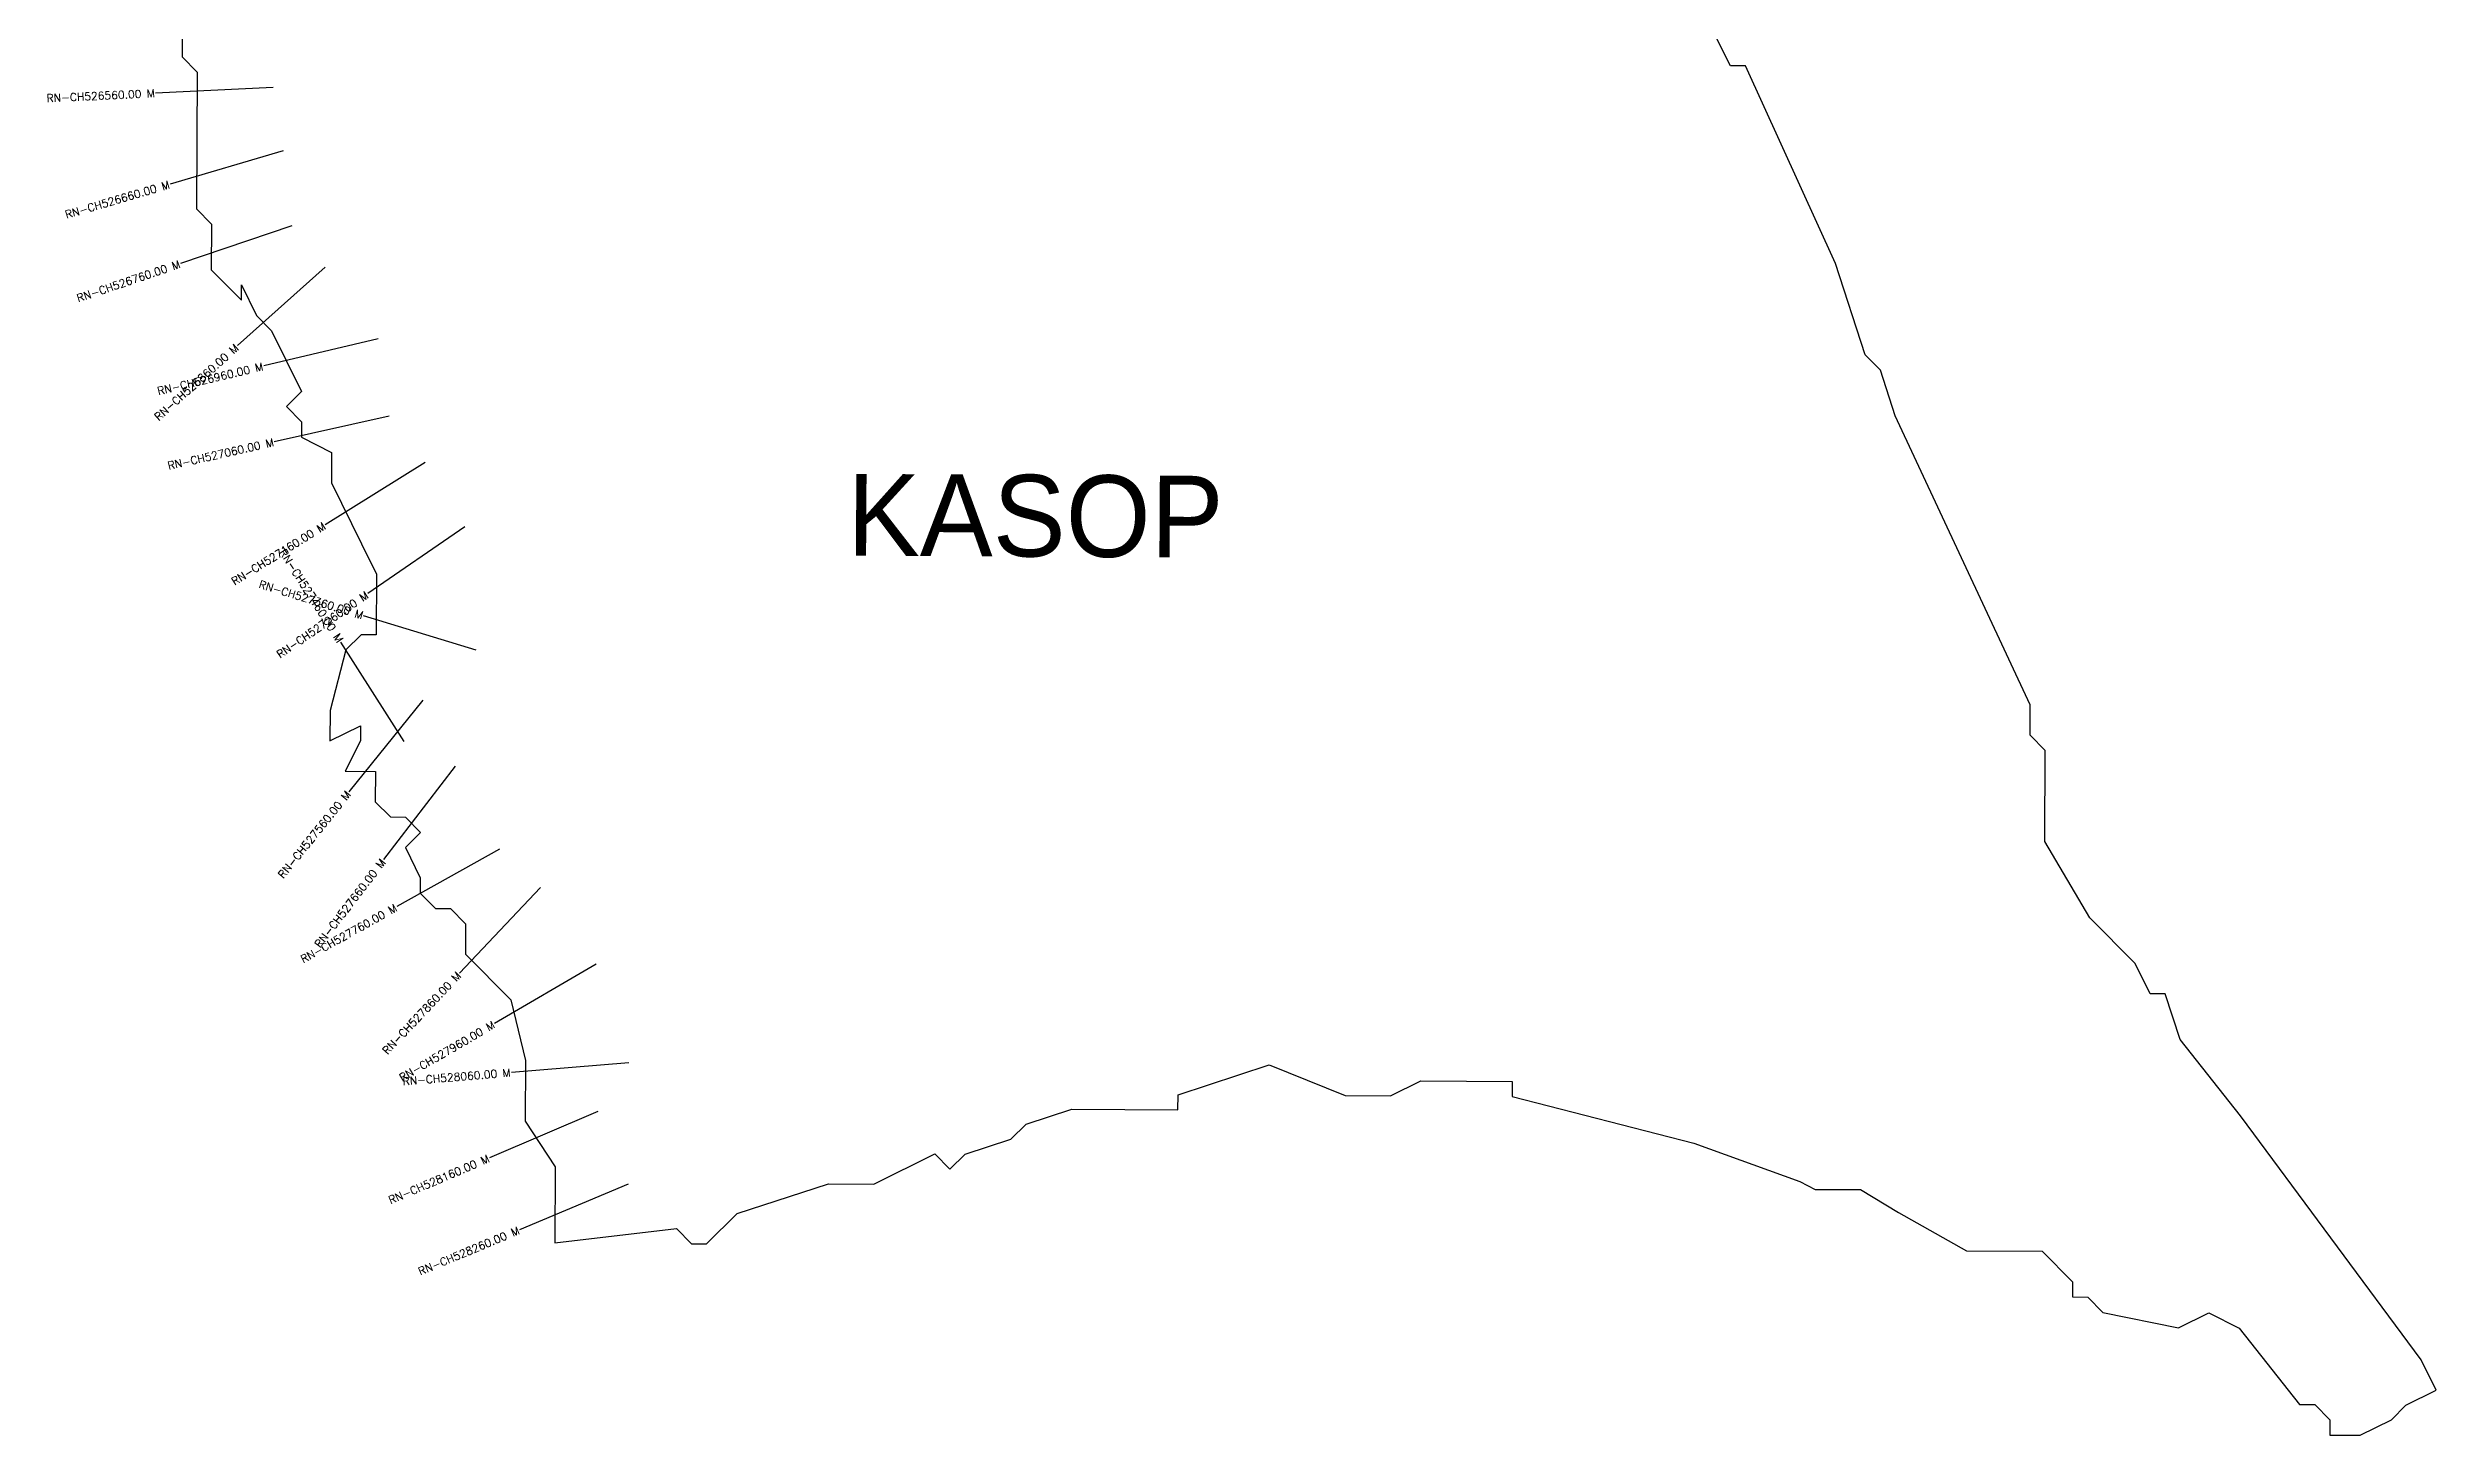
# Model space of a CAD drawing. Header units: metres. Extents: x 316875 to 319917, y 1873088 to 1876624.
# Drawn here: x 316875 to 319917, y 1873088 to 1874856 of the extents above; entities that cross this region are included whole.
import ezdxf
from ezdxf.enums import TextEntityAlignment as Align

# ---------------------------------------------------------------- set-up
doc = ezdxf.new("R2010")
doc.units = ezdxf.units.M
for name, color, linetype in [('CS', 134, 'Continuous'), ('CSMark', 6, 'Continuous'), ('VILLAGE BOUNDRY', 10, 'Continuous'), ('VILLAGE NAME', 250, 'Continuous')]:
    doc.layers.add(name, color=color, linetype=linetype)
doc.styles.get("Standard").update_dxf_attribs({"font": 'simplex.shx'})

msp = doc.modelspace()

# ---------------------------------------------------------------- linework, layer by layer
at = {"layer": 'CS'}
for p, q in [((317161.9, 1874804.8), (317012.1, 1874797.7)), ((317174.5, 1874724.1), (317030.6, 1874681.8)), ((317185.8, 1874628.8), (317043.8, 1874580.7)), ((317228.1, 1874576), (317116.4, 1874476)), ((317295.7, 1874484.8), (317149.8, 1874450.1)), ((317309.5, 1874386.3), (317163.2, 1874353.3)), ((317355.5, 1874327), (317228.1, 1874247.8)), ((317405.8, 1874245.3), (317282.3, 1874160.1)), ((317420.4, 1874087.9), (317277, 1874131.8)), ((317328.7, 1873971.9), (317248, 1874098.4)), ((317352.4, 1874024.4), (317258.2, 1873907.6)), ((317393.8, 1873940.2), (317302.4, 1873821.2)), ((317450.1, 1873834.6), (317319.2, 1873761.3)), ((317502.2, 1873785.6), (317399.1, 1873676.6)), ((317573.3, 1873688), (317443.7, 1873612.5)), ((317614.8, 1873562.4), (317465.3, 1873550.1)), ((317575.2, 1873500.4), (317437.3, 1873441.4)), ((317614, 1873407.6), (317475.6, 1873349.7))]:
    msp.add_line(p, q, dxfattribs=at)
at = {"layer": 'VILLAGE BOUNDRY'}
msp.add_lwpolyline([(317046.1, 1874901.8), (317045.8, 1874843.8), (317065, 1874824.3), (317064.1, 1874650.3), (317083.3, 1874630.8), (317082.9, 1874572.8), (317121.4, 1874534), (317121.5, 1874553.3), (317140.6, 1874514.5), (317159.9, 1874495.1), (317198.1, 1874417.5), (317178.6, 1874398.3), (317197.8, 1874378.8), (317197.7, 1874359.5), (317236.3, 1874339.9), (317236.1, 1874301.3), (317274.3, 1874223.7), (317293.4, 1874184.9), (317293, 1874107.6), (317273.7, 1874107.7), (317254.3, 1874088.5), (317234.5, 1874011.3), (317234.2, 1873972.6), (317273, 1873991.7), (317272.9, 1873972.4), (317253.4, 1873933.8), (317292, 1873933.6), (317291.8, 1873894.9), (317311.1, 1873875.5), (317330.4, 1873875.3), (317349.6, 1873855.9), (317330.2, 1873836.7), (317349.2, 1873797.9), (317349.1, 1873778.6), (317368.4, 1873759.1), (317387.7, 1873759), (317406.9, 1873739.6), (317406.7, 1873700.9), (317464.4, 1873642.6), (317483.3, 1873565.1), (317482.9, 1873487.8), (317521.2, 1873429.6), (317520.7, 1873332.9), (317675.5, 1873351.3), (317694.7, 1873331.9), (317714, 1873331.8), (317752.9, 1873370.3), (317869.1, 1873408.2), (317927.1, 1873407.9), (318004.7, 1873446.2), (318023.9, 1873426.7), (318043.4, 1873445.9), (318101.5, 1873464.9), (318120.9, 1873484.2), (318179, 1873503.2), (318314.4, 1873502.4), (318314.5, 1873521.7), (318430.7, 1873559.8), (318527.2, 1873520.5), (318585.2, 1873520.2), (318623.9, 1873539.3), (318740, 1873538.7), (318739.9, 1873519.3), (318971.5, 1873460), (319106.6, 1873410.9), (319125.9, 1873401.1), (319183.9, 1873400.8), (319232.1, 1873371.6), (319318.8, 1873322.7), (319415.4, 1873322.2), (319453.9, 1873283.3), (319453.8, 1873264), (319473.2, 1873263.9), (319492.4, 1873244.4), (319588.9, 1873224.5), (319627.7, 1873243.6), (319666.2, 1873224.1), (319743.1, 1873127), (319762.4, 1873126.9), (319781.6, 1873107.4), (319781.5, 1873088.1), (319820.2, 1873087.8), (319860.4, 1873107.5), (319878.4, 1873126.2), (319917.2, 1873145.3), (319898.1, 1873184.1), (319667.8, 1873494.8), (319591, 1873591.9), (319572, 1873650), (319552.7, 1873650.1), (319533.6, 1873688.9), (319475.9, 1873747.2), (319418.4, 1873844.2), (319419, 1873960.2), (319399.8, 1873979.6), (319400.1, 1874018.3), (319228.1, 1874386.7), (319209.1, 1874444.8), (319189.9, 1874464.3), (319151.9, 1874580.5), (319037.3, 1874832.5), (319018, 1874832.6), (318998.8, 1874871.3)], dxfattribs=at)

# ---------------------------------------------------------------- texts
at = {"layer": 'CSMark'}
for s, rotation, p in [('RN-CH526560.00 M', 2.7275, (317011.1, 1874797.7)), ('RN-CH526660.00 M', 16.396, (317029.6, 1874681.5)), ('RN-CH526760.00 M', 18.7064, (317042.8, 1874580.3)), ('RN-CH526860.00 M', 41.8203, (317115.6, 1874475.3)), ('RN-CH526960.00 M', 13.3991, (317148.8, 1874449.8)), ('RN-CH527060.00 M', 12.7178, (317162.3, 1874353.1)), ('RN-CH527160.00 M', 31.8605, (317227.2, 1874247.3)), ('RN-CH527460.00 M', 302.5552, (317247.5, 1874099.2)), ('RN-CH527360.00 M', 342.956, (317276.1, 1874132.1)), ('RN-CH527260.00 M', 34.5816, (317281.5, 1874159.6)), ('RN-CH527560.00 M', 51.1011, (317257.6, 1873906.9)), ('RN-CH527660.00 M', 52.4787, (317301.8, 1873820.4)), ('RN-CH527760.00 M', 29.2532, (317318.3, 1873760.8)), ('RN-CH527860.00 M', 46.6159, (317398.5, 1873675.9)), ('RN-CH527960.00 M', 30.2413, (317442.9, 1873611.9)), ('RN-CH528060.00 M', 4.7212, (317464.3, 1873550)), ('RN-CH528160.00 M', 23.1659, (317436.4, 1873441)), ('RN-CH528260.00 M', 22.7158, (317474.7, 1873349.3))]:
    msp.add_text(s, height=10, rotation=rotation, dxfattribs=at).set_placement(p, align=Align.MIDDLE_RIGHT)
at = {"layer": 'VILLAGE NAME', "insert": (317893.3, 1874312.7), "char_height": 104.042, "attachment_point": 1, "rotation": 359.6762}
msp.add_mtext_dynamic_manual_height_columns('{\\fMangal|b0|i0|c0|p18;KASOP}', width=108.17, gutter_width=520.2, heights=[0], dxfattribs=at)

doc.saveas('drawing.dxf')
